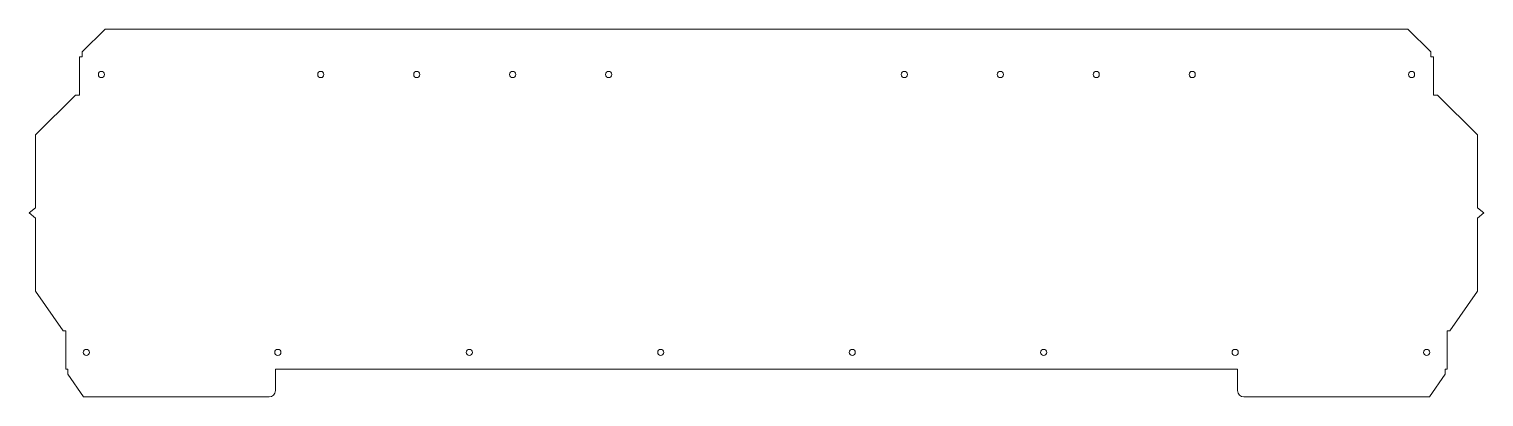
# Model space of a CAD drawing. Header units: millimetres. Extents: x -31 to 1121, y -18 to 273.
import ezdxf

# ---------------------------------------------------------------- set-up
doc = ezdxf.new("R2010")
doc.units = ezdxf.units.MM
doc.layers.add('1', color=7, linetype='Continuous', true_color=0xffffff)

msp = doc.modelspace()

# ---------------------------------------------------------------- linework, layer by layer
at = {"layer": '1', "color": 163, "linetype": 'Continuous', "lineweight": 18}
for p, q in [((11.441211, 254.976205), (29.610752, 272.976205)), ((29.610752, 272.976205), (1061.242808, 272.976205)), ((1079.412349, 254.976205), (1061.242808, 272.976205)), ((11.441211, 251.057068), (11.441211, 254.976205)), ((1079.412349, 254.976205), (1079.412349, 251.057068)), ((9.422374, 251.057068), (11.441211, 251.057068)), ((9.422374, 251.057068), (9.422374, 220.637931)), ((1079.412349, 251.057068), (1081.431187, 251.057068)), ((1081.431187, 251.057068), (1081.431187, 220.637931)), ((6.24463, 220.637931), (-25.372229, 189.316091)), ((9.422374, 220.637931), (6.24463, 220.637931)), ((1084.608931, 220.637931), (1081.431187, 220.637931)), ((1084.608931, 220.637931), (1116.226352, 189.315535)), ((-25.372229, 189.316091), (-25.549808, 189.141277)), ((-25.549808, 189.141277), (-25.549808, 131.488103)), ((1116.226352, 189.315535), (1116.403369, 189.141277)), ((1116.403369, 189.141277), (1116.403369, 131.488103)), ((-30.549808, 127.488103), (-25.549808, 131.488103)), ((-25.549808, 123.488103), (-30.549808, 127.488103)), ((1116.403369, 131.488103), (1121.403369, 127.488103)), ((1121.403369, 127.488103), (1116.403369, 123.488103)), ((-25.549808, 65.76316), (-25.549808, 123.488103)), ((1116.403369, 123.488103), (1116.403369, 65.76316)), ((-25.549808, 65.76316), (-25.501695, 65.69488)), ((-25.501694, 65.694881), (-3.545891, 34.338274)), ((1094.399452, 34.338274), (1116.354828, 65.694272)), ((1116.354827, 65.694272), (1116.403369, 65.76316)), ((-3.545891, 34.338274), (-1.400394, 34.338274)), ((-1.400394, 34.338274), (-1.400394, 3.919137)), ((1092.253955, 34.338274), (1092.253955, 3.919137)), ((1092.253955, 34.338274), (1094.399452, 34.338274)), ((-1.400394, 3.919137), (0, 3.919137)), ((0, 3.919137), (0, 0)), ((12.603546, -18), (0, 0)), ((164.43155, 3.919137), (164.43155, -13)), ((164.43155, 3.919137), (926.422011, 3.919137)), ((926.422011, -13), (926.422011, 3.919137)), ((1078.250014, -18), (1090.853561, 0)), ((1090.853561, 3.919137), (1092.253955, 3.919137)), ((1090.853561, 0), (1090.853561, 3.919137)), ((12.603546, -18), (159.43155, -18)), ((931.422011, -18), (1078.250014, -18))]:
    msp.add_line(p, q, dxfattribs=at)
at = {"layer": '1', "color": 150, "linetype": 'Continuous', "lineweight": 18}
for centre in [(26.743595, 237.057068), (200.426727, 237.057068), (276.426728, 237.057068), (352.426729, 237.057068), (428.42673, 237.057068), (662.426831, 237.057068), (738.426832, 237.057068), (814.426832, 237.057068), (890.426833, 237.057068), (1064.109966, 237.057068), (14.799901, 17.169137), (166.407581, 17.169137), (318.015261, 17.169137), (469.622941, 17.169137), (621.23062, 17.169137), (772.8383, 17.169137), (924.44598, 17.169137), (1076.053659, 17.169137)]:
    msp.add_circle(centre, 2.45, dxfattribs=at)
at = {"layer": '1', "color": 163, "linetype": 'Continuous', "lineweight": 18}
for centre, start, end in [((159.43155, -13), 270, 0), ((931.422011, -13), 180, 270)]:
    msp.add_arc(centre, 5, start, end, dxfattribs=at)

doc.saveas('drawing.dxf')
